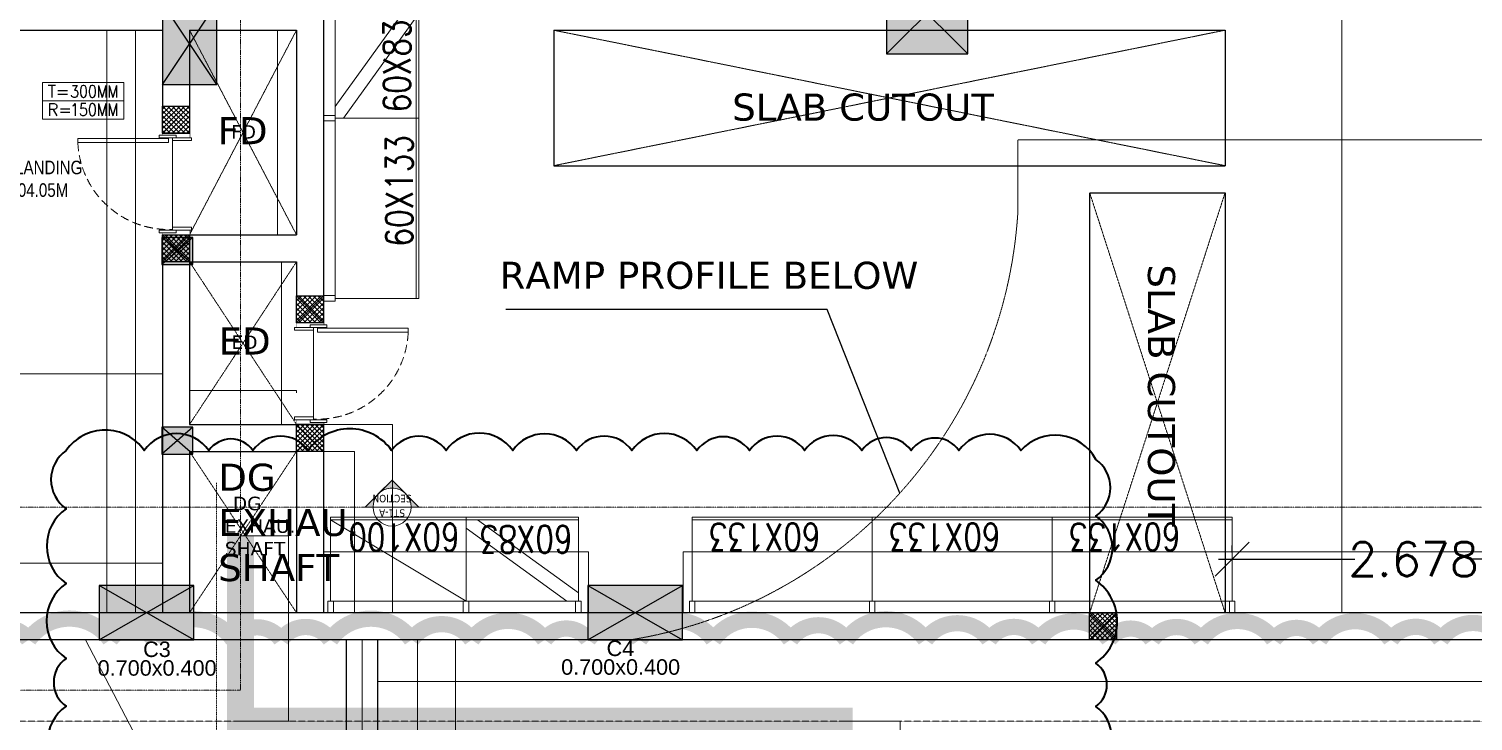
# Model space of a CAD drawing. Header units: inches. Extents: x 6 to 183294, y -48183 to 78918.
# Drawn here: x 141178 to 151847, y 35990 to 41100 of the extents above; entities that cross this region are included whole.
import ezdxf
from ezdxf.enums import TextEntityAlignment as Align

# ---------------------------------------------------------------- set-up
doc = ezdxf.new("R2010")
doc.units = ezdxf.units.IN
doc.header["$MEASUREMENT"] = 0
doc.set_wipeout_variables(frame=1)
doc.header["$PDMODE"] = 35
for name, pattern in [('( Hidden )', [0.375, 0.25, -0.125]), ('DASH', [0.35, 0.25, -0.1]), ('DIVIDE2', [0.625, 0.25, -0.125, 0, -0.125, 0, -0.125]), ('HIDDEN', [0.375, 0.25, -0.125]), ('PHANTOM2', [1.25, 0.625, -0.125, 0.125, -0.125, 0.125, -0.125])]:
    doc.linetypes.add(name, pattern=pattern)
for name, color, linetype, lineweight in [('0 @ 1 (2)', 8, 'Continuous', 0), ('asl comments 12-01-2023', 8, 'Continuous', 0), ('DIM', 8, 'Continuous', 0), ('RACKS CORE & NON-CORE', 8, 'Continuous', 0), ('SDA_COL NO. DETAILS', 8, 'Continuous', 0), ('SDA_DETAIL MARKER', 8, 'PHANTOM2', 0), ('SDA_DIM', 8, 'Continuous', 5), ('SDA_DIM DETAILS', 8, 'Continuous', 0), ('SDA_DOOR', 2, 'Continuous', 5), ('SDA_PLAN', 8, 'Continuous', 0), ('SDA_PROJECTIONS', 8, 'HIDDEN', 0), ('SDA_RAILING', 8, 'FENCELINE1', 0), ('SDA_RCC', 1, 'Continuous', 30), ('SDA_SCHEDULES DETAIL', 8, 'Continuous', 0), ('SDA_SECTION LINE', 8, 'Continuous', 0), ('SDA_TEXT_DETAILS', 8, 'Continuous', 0), ('SDA_TEXT_RAMP DETAILS', 8, 'Continuous', 0), ('SDA_VOID', 8, 'HIDDEN', 0), ('SDA_WALL', 7, 'Continuous', 30), ('Substation', 7, 'Continuous', 0)]:
    doc.layers.add(name, color=color, linetype=linetype, lineweight=lineweight)
doc.layers.add('S-COLUMN', color=1, linetype='Continuous')
doc.layers.add('SDA_TEXT', color=21, linetype='Continuous')
doc.styles.add('AR', font='arial.ttf')
doc.styles.add('arial', font='verdana.ttf')
doc.styles.add('ROMANS', font='simplex.shx', dxfattribs={"width": 0.7})
doc.styles.get("Standard").update_dxf_attribs({"font": 'txt.shx'})
doc.styles.add('Tahoma', font='tahoma.ttf')
doc.linetypes.add('FENCELINE1', pattern='A,0.25,-0.1,[133,ltypeshp.shx,S=0.1,R=0,X=-0.1,Y=0],-0.1,1', length=1.45)
doc.dimstyles.new('1-10', dxfattribs={"dimscale": 0.15, "dimtxt": 2.5, "dimasz": 2.5, "dimexe": 1, "dimexo": 0.5, "dimgap": 0.09, "dimtad": 0, "dimdec": 3, "dimzin": 0, "dimdsep": 46, "dimtxsty": 'Standard', "dimblk": 'OBLIQUE', "dimcen": 2.5, "dimdle": 1, "dimadec": 0, "dimazin": 0, "dimtfac": 1, "dimtdec": 3, "dimtofl": 0, "dimtmove": 0, "dimatfit": 3, "dimfxl": 0, "dimtolj": 1, "dimtzin": 0, "dimarcsym": 0})
doc.dimstyles.new('SDA-100', dxfattribs={"dimtxt": 0.2, "dimasz": 0.18, "dimexe": 0.18, "dimexo": 0.0625, "dimgap": 0.015, "dimtad": 0, "dimzin": 0, "dimdsep": 46, "dimtxsty": 'Standard', "dimblk": 'ARCHTICK', "dimcen": 0.09, "dimclrd": 27, "dimclre": 27, "dimclrt": 21, "dimadec": 0, "dimazin": 0, "dimtfac": 1, "dimtofl": 0, "dimtmove": 1, "dimatfit": 3, "dimfxl": 0, "dimtolj": 1, "dimtzin": 0, "dimlwd": -1, "dimlwe": -1, "dimarcsym": 0})
doc.dimstyles.new('SDA-50', dxfattribs={"dimtxt": 0.1, "dimasz": 0.05, "dimexe": 0.09, "dimexo": 0.009, "dimgap": 0, "dimtad": 0, "dimzin": 0, "dimdsep": 46, "dimtxsty": 'Standard', "dimblk": 'ARCHTICK', "dimcen": 0.1, "dimclrd": 27, "dimclre": 27, "dimclrt": 21, "dimadec": 0, "dimazin": 0, "dimtfac": 1, "dimtofl": 0, "dimtmove": 1, "dimatfit": 3, "dimfxl": 0, "dimtolj": 1, "dimtzin": 0, "dimlwd": -1, "dimlwe": -1, "dimarcsym": 0})

# ---------------------------------------------------------------- blocks, each defined once
blk = doc.blocks.new('_ArchTick')
at = {"color": 0, "const_width": 0.15}
blk.add_lwpolyline([(-0.5, -0.5), (0.5, 0.5)], dxfattribs=at)
blk = doc.blocks.new('*D614')
at = {"layer": 'Defpoints', "color": 0}
for p in [(142742, 37358), (142742, 35990), (143097, 35990)]:
    blk.add_point(p, dxfattribs=at)
at = {"layer": 'Substation', "color": 27}
for p, q in [((142742, 37358), (143098, 37358)), ((143097, 37358), (143097, 36674)), ((143097, 35990), (143097, 36673)), ((142742, 35990), (143098, 35990))]:
    blk.add_line(p, q, dxfattribs=at)
at = {"layer": 'Substation', "color": 27, "xscale": 0.07500000000000001, "yscale": 0.07500000000000001, "zscale": 0.07500000000000001}
for p, rotation in [((143097, 37358), 90), ((143097, 35990), 270)]:
    blk.add_blockref('_ArchTick', p, dxfattribs=dict(at, rotation=rotation))
at = {"layer": 'Substation', "color": 21, "insert": (143097, 36674), "char_height": 0.15, "attachment_point": 5, "rotation": 90}
blk.add_mtext('\\A1;1367.64', dxfattribs=at)
blk = doc.blocks.new('*D616')
at = {"layer": 'Defpoints', "color": 0}
for p in [(147165, 35990), (147165, 33800), (147615, 33800)]:
    blk.add_point(p, dxfattribs=at)
at = {"layer": 'Substation', "color": 27}
for p, q in [((147165, 35990), (147615, 35990)), ((147615, 35990), (147615, 34895)), ((147615, 33800), (147615, 34894)), ((147165, 33800), (147615, 33800))]:
    blk.add_line(p, q, dxfattribs=at)
at = {"layer": 'Substation', "color": 27, "xscale": 0.07500000000000001, "yscale": 0.07500000000000001, "zscale": 0.07500000000000001}
for p, rotation in [((147615, 35990), 90), ((147615, 33800), 270)]:
    blk.add_blockref('_ArchTick', p, dxfattribs=dict(at, rotation=rotation))
at = {"layer": 'Substation', "color": 21, "insert": (147615, 34895), "char_height": 0.15, "attachment_point": 5, "rotation": 90}
blk.add_mtext('\\A1;2190.39', dxfattribs=at)
blk = doc.blocks.new('*D617')
at = {"layer": 'Defpoints', "color": 0}
for p in [(144329, 36590), (144329, 36590), (144329, 35311)]:
    blk.add_point(p, dxfattribs=at)
at = {"layer": 'Substation', "color": 27}
for p, q in [((144329, 36590), (144329, 36590)), ((144329, 36590), (144329, 35951)), ((144329, 35311), (144329, 35950)), ((144329, 35311), (144329, 35311))]:
    blk.add_line(p, q, dxfattribs=at)
at = {"layer": 'Substation', "color": 27, "xscale": 0.07500000000000001, "yscale": 0.07500000000000001, "zscale": 0.07500000000000001}
for p, rotation in [((144329, 36590), 90), ((144329, 35311), 270)]:
    blk.add_blockref('_ArchTick', p, dxfattribs=dict(at, rotation=rotation))
at = {"layer": 'Substation', "color": 21, "insert": (144329, 35950), "char_height": 0.15, "attachment_point": 5, "rotation": 90}
blk.add_mtext('\\A1;1279.23', dxfattribs=at)
blk = doc.blocks.new('*U236')
at = {"linetype": 'Continuous'}
blk.add_wipeout([(0.75, 0.175), (0.735, 0.175), (0.735, 0.2), (0.015, 0.2), (0.015, 0.175), (0, 0.175), (0, -0.025), (0.035, -0.025), (0.035, -0.04), (0.715, -0.04), (0.715, -0.025), (0.75, -0.025)], dxfattribs=at).dxf.layer = 'SDA_DOOR'
at = {"layer": 'SDA_DOOR', "color": 7, "linetype": 'Continuous', "lineweight": 30}
for p, q in [((0, 0.175), (0, -0.025)), ((0.75, 0.175), (0.75, -0.025))]:
    blk.add_line(p, q, dxfattribs=at)
at = {"layer": 'SDA_DOOR', "linetype": 'Continuous'}
blk.add_line((0.715, 0.1), (0.035, 0.1), dxfattribs=at)
for points in [[(0.68, 0.8), (0.71, 0.8), (0.71, 0.13), (0.68, 0.13)], [(0.015, 0.075), (0.015, 0.2), (0.035, 0.2), (0.035, 0.075)], [(0.735, 0.075), (0.735, 0.2), (0.715, 0.2), (0.715, 0.075)], [(0.035, -0.04), (0.035, 0.1), (0.055, 0.1), (0.055, -0.04)], [(0.715, -0.04), (0.715, 0.1), (0.695, 0.1), (0.695, -0.04)]]:
    blk.add_lwpolyline(points, close=True, dxfattribs=at)
at = {"layer": 'SDA_DOOR', "linetype": '( Hidden )', "ltscale": 0.25}
blk.add_arc((0.71, 0.13), 0.671, 92.5638, 182.5638, dxfattribs=at)
blk = doc.blocks.new('A$C7A0A1DC5')
blk.add_wipeout([(0, 1), (1, 1), (1, 0), (0, 0)]).dxf.layer = 'SDA_RCC'
at = {"layer": 'SDA_RCC', "lineweight": 5}
h = blk.add_hatch(dxfattribs=at)
h.set_pattern_fill('ANSI37', color=252, scale=0.04, style=0)
h.set_pattern_definition([(45, (0, 0), (-0.089803, 0.089803), []), (135, (0, 0), (-0.089803, -0.089803), [])])
h.paths.add_polyline_path([(0, 1), (1, 1), (1, 0), (0, 0)])
at = {"layer": 'SDA_RCC'}
for p, q in [((0, 1), (1, 0)), ((1, 1), (0, 0))]:
    blk.add_line(p, q, dxfattribs=at)
blk.add_lwpolyline([(0, 1), (1, 1), (1, 0), (0, 0)], close=True, dxfattribs=at)
blk = doc.blocks.new('*D833')
at = {"layer": 'Defpoints', "color": 0}
for p in [(141965, 41090), (142016, 41090), (142016, 36790)]:
    blk.add_point(p, dxfattribs=at)
at = {"layer": 'SDA_DIM DETAILS'}
for p, q in [((142016, 41090), (141965, 41090)), ((141965, 41090), (141965, 38940)), ((141965, 36790), (141965, 38940)), ((142016, 36790), (141965, 36790))]:
    blk.add_line(p, q, dxfattribs=at)
at = {"layer": 'SDA_DIM DETAILS', "xscale": 0.05, "yscale": 0.05, "zscale": 0.05}
for p, rotation in [((141965, 41090), 90), ((141965, 36790), 270)]:
    blk.add_blockref('_ArchTick', p, dxfattribs=dict(at, rotation=rotation))
at = {"layer": 'SDA_DIM DETAILS', "insert": (141965, 38940), "char_height": 0.1, "attachment_point": 5, "rotation": 90}
blk.add_mtext('\\A1;4300.00', dxfattribs=at)
blk = doc.blocks.new('*D838')
at = {"layer": 'Defpoints', "color": 0}
for p in [(140165, 37167), (142165, 37180), (142165, 37155)]:
    blk.add_point(p, dxfattribs=at)
at = {"layer": 'SDA_DIM DETAILS'}
for p, q in [((140165, 37167), (140165, 37155)), ((140165, 37155), (141164, 37155)), ((142165, 37155), (141166, 37155)), ((142165, 37180), (142165, 37155))]:
    blk.add_line(p, q, dxfattribs=at)
at = {"layer": 'SDA_DIM DETAILS', "xscale": 0.05, "yscale": 0.05, "zscale": 0.05, "rotation": 180}
blk.add_blockref('_ArchTick', (140165, 37155), dxfattribs=at)
at = {"layer": 'SDA_DIM DETAILS', "xscale": 0.05, "yscale": 0.05, "zscale": 0.05}
blk.add_blockref('_ArchTick', (142165, 37155), dxfattribs=at)
at = {"layer": 'SDA_DIM DETAILS', "insert": (141165, 37155), "char_height": 0.1, "attachment_point": 5}
blk.add_mtext('\\A1;\\A1;2.00M CLEAR WIDE ', dxfattribs=at)
blk = doc.blocks.new('*D840')
at = {"layer": 'Defpoints', "color": 0}
for p in [(140165, 38685), (142165, 38672), (142165, 38553)]:
    blk.add_point(p, dxfattribs=at)
at = {"layer": 'SDA_DIM', "color": 27}
for p, q in [((140165, 38685), (140165, 38553)), ((142165, 38672), (142165, 38553)), ((140165, 38553), (141164, 38553)), ((142165, 38553), (141166, 38553))]:
    blk.add_line(p, q, dxfattribs=at)
at = {"layer": 'SDA_DIM', "color": 27, "xscale": 0.18, "yscale": 0.18, "zscale": 0.18, "rotation": 180}
blk.add_blockref('_ArchTick', (140165, 38553), dxfattribs=at)
at = {"layer": 'SDA_DIM', "color": 27, "xscale": 0.18, "yscale": 0.18, "zscale": 0.18}
blk.add_blockref('_ArchTick', (142165, 38553), dxfattribs=at)
at = {"layer": 'SDA_DIM', "color": 21, "insert": (141165, 38553), "char_height": 0.2, "attachment_point": 5}
blk.add_mtext('\\A1;2000.00', dxfattribs=at)
blk = doc.blocks.new('*D867')
at = {"layer": 'Defpoints', "color": 0}
for p in [(141755, 41090), (141755, 41090), (141755, 36790)]:
    blk.add_point(p, dxfattribs=at)
at = {"layer": 'SDA_DIM', "color": 27}
for p, q in [((141755, 41090), (141755, 41090)), ((141755, 41090), (141755, 38941)), ((141755, 36790), (141755, 38939)), ((141755, 36790), (141755, 36790))]:
    blk.add_line(p, q, dxfattribs=at)
at = {"layer": 'SDA_DIM', "color": 27, "xscale": 0.18, "yscale": 0.18, "zscale": 0.18}
for p, rotation in [((141755, 41090), 90), ((141755, 36790), 270)]:
    blk.add_blockref('_ArchTick', p, dxfattribs=dict(at, rotation=rotation))
at = {"layer": 'SDA_DIM', "color": 21, "insert": (141755, 38940), "char_height": 0.2, "attachment_point": 5, "rotation": 90}
blk.add_mtext('\\A1;4300.00', dxfattribs=at)
blk = doc.blocks.new('COL NOS DETAIL 9 JUNE')
at = {"layer": 'SDA_COL NO. DETAILS', "ltscale": 0.8, "style": 'AR'}
for s, p in [('C3', (67.905, -124.498)), ('C4', (71.329, -124.491)), ('0.700x0.400', (67.569, -124.636)), ('0.700x0.400', (70.993, -124.629))]:
    blk.add_text(s, height=0.1143, dxfattribs=at).set_placement(p, align=Align.TOP_LEFT)
blk = doc.blocks.new('*D696')
at = {"layer": 'Defpoints', "color": 0}
for p in [(143355, 38180), (143355, 36790), (143864, 36790)]:
    blk.add_point(p, dxfattribs=at)
at = {"layer": 'SDA_DIM', "color": 27}
for p, q in [((143355, 38180), (143864, 38180)), ((143864, 38180), (143864, 37486)), ((143864, 36790), (143864, 37484)), ((143355, 36790), (143864, 36790))]:
    blk.add_line(p, q, dxfattribs=at)
at = {"layer": 'SDA_DIM', "color": 27, "xscale": 0.18, "yscale": 0.18, "zscale": 0.18}
for p, rotation in [((143864, 38180), 90), ((143864, 36790), 270)]:
    blk.add_blockref('_ArchTick', p, dxfattribs=dict(at, rotation=rotation))
at = {"layer": 'SDA_DIM', "color": 21, "insert": (143864, 37485), "char_height": 0.2, "attachment_point": 5, "rotation": 90}
blk.add_mtext('\\A1;1390.00', dxfattribs=at)
blk = doc.blocks.new('*D697')
at = {"layer": 'Defpoints', "color": 0}
for p in [(142365, 38411), (143155, 38431), (143155, 38411)]:
    blk.add_point(p, dxfattribs=at)
at = {"layer": 'SDA_DIM', "color": 27}
for p, q in [((142365, 38412), (142365, 38431)), ((142365, 38431), (142760, 38431)), ((143155, 38431), (142761, 38431)), ((143155, 38412), (143155, 38431))]:
    blk.add_line(p, q, dxfattribs=at)
at = {"layer": 'SDA_DIM', "color": 27, "xscale": 0.18, "yscale": 0.18, "zscale": 0.18, "rotation": 180}
blk.add_blockref('_ArchTick', (142365, 38431), dxfattribs=at)
at = {"layer": 'SDA_DIM', "color": 27, "xscale": 0.18, "yscale": 0.18, "zscale": 0.18}
blk.add_blockref('_ArchTick', (143155, 38431), dxfattribs=at)
at = {"layer": 'SDA_DIM', "color": 21, "insert": (142760, 38431), "char_height": 0.2, "attachment_point": 5}
blk.add_mtext('\\A1;790.09', dxfattribs=at)
blk = doc.blocks.new('*D698')
at = {"layer": 'Defpoints', "color": 0}
for p in [(143009, 39380), (143009, 38180), (143045, 38180)]:
    blk.add_point(p, dxfattribs=at)
at = {"layer": 'SDA_DIM', "color": 27}
for p, q in [((143009, 39380), (143046, 39380)), ((143045, 39380), (143045, 38781)), ((143045, 38180), (143045, 38779)), ((143009, 38180), (143046, 38180))]:
    blk.add_line(p, q, dxfattribs=at)
at = {"layer": 'SDA_DIM', "color": 27, "xscale": 0.18, "yscale": 0.18, "zscale": 0.18}
for p, rotation in [((143045, 39380), 90), ((143045, 38180), 270)]:
    blk.add_blockref('_ArchTick', p, dxfattribs=dict(at, rotation=rotation))
at = {"layer": 'SDA_DIM', "color": 21, "insert": (143045, 38780), "char_height": 0.2, "attachment_point": 5, "rotation": 90}
blk.add_mtext('\\A1;1199.91', dxfattribs=at)
blk = doc.blocks.new('*D699')
at = {"layer": 'Defpoints', "color": 0}
for p in [(143014, 41090), (143014, 41090), (143014, 39580)]:
    blk.add_point(p, dxfattribs=at)
at = {"layer": 'SDA_DIM', "color": 27}
for p, q in [((143014, 41090), (143014, 41090)), ((143014, 41090), (143014, 40335)), ((143014, 39580), (143014, 40334)), ((143014, 39580), (143014, 39580))]:
    blk.add_line(p, q, dxfattribs=at)
at = {"layer": 'SDA_DIM', "color": 27, "xscale": 0.18, "yscale": 0.18, "zscale": 0.18}
for p, rotation in [((143014, 41090), 90), ((143014, 39580), 270)]:
    blk.add_blockref('_ArchTick', p, dxfattribs=dict(at, rotation=rotation))
at = {"layer": 'SDA_DIM', "color": 21, "insert": (143014, 40335), "char_height": 0.2, "attachment_point": 5, "rotation": 90}
blk.add_mtext('\\A1;1510.00', dxfattribs=at)
blk = doc.blocks.new('*D700')
at = {"layer": 'Defpoints', "color": 0}
for p in [(143084, 37980), (143084, 36790), (143583, 36790)]:
    blk.add_point(p, dxfattribs=at)
at = {"layer": 'SDA_DIM', "color": 27}
for p, q in [((143084, 37980), (143583, 37980)), ((143583, 37980), (143583, 37385)), ((143583, 36790), (143583, 37384)), ((143084, 36790), (143583, 36790))]:
    blk.add_line(p, q, dxfattribs=at)
at = {"layer": 'SDA_DIM', "color": 27, "xscale": 0.18, "yscale": 0.18, "zscale": 0.18}
for p, rotation in [((143583, 37980), 90), ((143583, 36790), 270)]:
    blk.add_blockref('_ArchTick', p, dxfattribs=dict(at, rotation=rotation))
at = {"layer": 'SDA_DIM', "color": 21, "insert": (143583, 37385), "char_height": 0.2, "attachment_point": 5, "rotation": 90}
blk.add_mtext('\\A1;1190.00', dxfattribs=at)
blk = doc.blocks.new('*D706')
at = {"layer": 'Defpoints', "color": 0}
for p in [(145312, 37240), (143355, 36790), (145312, 36790)]:
    blk.add_point(p, dxfattribs=at)
at = {"layer": 'SDA_DIM', "color": 27}
for p, q in [((143355, 36790), (143355, 37240)), ((143355, 37240), (144333, 37240)), ((145312, 37240), (144334, 37240)), ((145312, 36790), (145312, 37240))]:
    blk.add_line(p, q, dxfattribs=at)
at = {"layer": 'SDA_DIM', "color": 27, "xscale": 0.18, "yscale": 0.18, "zscale": 0.18, "rotation": 180}
blk.add_blockref('_ArchTick', (143355, 37240), dxfattribs=at)
at = {"layer": 'SDA_DIM', "color": 27, "xscale": 0.18, "yscale": 0.18, "zscale": 0.18}
blk.add_blockref('_ArchTick', (145312, 37240), dxfattribs=at)
at = {"layer": 'SDA_DIM', "color": 21, "insert": (144334, 37240), "char_height": 0.2, "attachment_point": 5}
blk.add_mtext('\\A1;1957.06', dxfattribs=at)
blk = doc.blocks.new('*D707')
at = {"layer": 'Defpoints', "color": 0}
for p in [(152745, 37240), (146012, 36790), (152745, 36790)]:
    blk.add_point(p, dxfattribs=at)
at = {"layer": 'SDA_DIM', "color": 27}
for p, q in [((146012, 36790), (146012, 37240)), ((146012, 37240), (149378, 37240)), ((152745, 37240), (149379, 37240)), ((152745, 36790), (152745, 37240))]:
    blk.add_line(p, q, dxfattribs=at)
at = {"layer": 'SDA_DIM', "color": 27, "xscale": 0.18, "yscale": 0.18, "zscale": 0.18, "rotation": 180}
blk.add_blockref('_ArchTick', (146012, 37240), dxfattribs=at)
at = {"layer": 'SDA_DIM', "color": 27, "xscale": 0.18, "yscale": 0.18, "zscale": 0.18}
blk.add_blockref('_ArchTick', (152745, 37240), dxfattribs=at)
at = {"layer": 'SDA_DIM', "color": 21, "insert": (149379, 37240), "char_height": 0.2, "attachment_point": 5}
blk.add_mtext('\\A1;6732.94', dxfattribs=at)
blk = doc.blocks.new('*D721')
at = {"layer": 'Defpoints', "color": 0}
for p in [(143923, 36590), (144050, 36590), (143923, 30540)]:
    blk.add_point(p, dxfattribs=at)
at = {"layer": 'SDA_DIM', "color": 27}
for p, q in [((143923, 36590), (144050, 36590)), ((144050, 36590), (144050, 33565)), ((144050, 30540), (144050, 33564)), ((143923, 30540), (144050, 30540))]:
    blk.add_line(p, q, dxfattribs=at)
at = {"layer": 'SDA_DIM', "color": 27, "xscale": 0.18, "yscale": 0.18, "zscale": 0.18}
for p, rotation in [((144050, 36590), 90), ((144050, 30540), 270)]:
    blk.add_blockref('_ArchTick', p, dxfattribs=dict(at, rotation=rotation))
at = {"layer": 'SDA_DIM', "color": 21, "insert": (144050, 33565), "char_height": 0.2, "attachment_point": 5, "rotation": 90}
blk.add_mtext('\\A1;6050.14', dxfattribs=at)
blk = doc.blocks.new('*D722')
at = {"layer": 'Defpoints', "color": 0}
for p in [(143755, 36590), (153487, 36590), (153487, 36282)]:
    blk.add_point(p, dxfattribs=at)
at = {"layer": 'SDA_DIM', "color": 27}
for p, q in [((143755, 36590), (143755, 36282)), ((153487, 36590), (153487, 36282)), ((143755, 36282), (148621, 36282)), ((153487, 36282), (148622, 36282))]:
    blk.add_line(p, q, dxfattribs=at)
at = {"layer": 'SDA_DIM', "color": 27, "xscale": 0.18, "yscale": 0.18, "zscale": 0.18, "rotation": 180}
blk.add_blockref('_ArchTick', (143755, 36282), dxfattribs=at)
at = {"layer": 'SDA_DIM', "color": 27, "xscale": 0.18, "yscale": 0.18, "zscale": 0.18}
blk.add_blockref('_ArchTick', (153487, 36282), dxfattribs=at)
at = {"layer": 'SDA_DIM', "color": 21, "insert": (148621, 36282), "char_height": 0.2, "attachment_point": 5}
blk.add_mtext('\\A1;9732.07', dxfattribs=at)
blk = doc.blocks.new('*D732')
at = {"layer": 'Defpoints', "color": 0}
for p in [(150834, 62308), (150878, 62308), (150894, 36790)]:
    blk.add_point(p, dxfattribs=at)
at = {"layer": 'SDA_DIM', "color": 27}
for p, q in [((150834, 62308), (150878, 62308)), ((150878, 62308), (150878, 49550)), ((150878, 36790), (150878, 49548)), ((150894, 36790), (150878, 36790))]:
    blk.add_line(p, q, dxfattribs=at)
at = {"layer": 'SDA_DIM', "color": 27, "xscale": 0.18, "yscale": 0.18, "zscale": 0.18}
for p, rotation in [((150878, 62308), 90), ((150878, 36790), 270)]:
    blk.add_blockref('_ArchTick', p, dxfattribs=dict(at, rotation=rotation))
at = {"layer": 'SDA_DIM', "color": 21, "insert": (150878, 49549), "char_height": 0.2, "attachment_point": 5, "rotation": 90}
blk.add_mtext('\\A1;25518.29', dxfattribs=at)
blk = doc.blocks.new('column')
at = {"layer": 'SDA_RCC'}
h = blk.add_hatch(color=252, dxfattribs=at)
h.dxf.hatch_style = 1
h.paths.add_polyline_path([(-0.5, 0.5), (-0.5, -0.5), (0.5, -0.5), (0.5, 0.5)])
for p, q in [((-0.5, 0.5), (-0.5, -0.5)), ((0.5, 0.5), (-0.5, 0.5)), ((-0.5, -0.5), (0.5, 0.5)), ((0.5, -0.5), (-0.5, 0.5)), ((0.5, -0.5), (0.5, 0.5)), ((-0.5, -0.5), (0.5, -0.5))]:
    blk.add_line(p, q, dxfattribs=at)
blk = doc.blocks.new('FC SC')
at = {"layer": 'SDA_RCC'}
h = blk.add_hatch(color=252, dxfattribs=at)
h.dxf.hatch_style = 1
h.paths.add_polyline_path([(68.048, -121.495), (68.048, -121.695), (68.276, -121.695), (68.276, -121.495)])
h = blk.add_hatch(color=252, dxfattribs=at)
h.dxf.hatch_style = 1
h.paths.add_polyline_path([(68.048, -122.895), (68.048, -123.095), (68.276, -123.095), (68.276, -122.895)])
at = {"layer": 'SDA_RCC', "elevation": -98.799}
for points in [[(68.276, -121.495), (68.048, -121.495), (68.048, -121.695), (68.276, -121.695)], [(68.276, -122.895), (68.048, -122.895), (68.048, -123.095), (68.276, -123.095)]]:
    blk.add_lwpolyline(points, close=True, dxfattribs=at)
for points in [[(68.276, -121.495), (68.048, -121.695)], [(68.276, -121.695), (68.048, -121.495)], [(68.276, -122.895), (68.048, -123.095)], [(68.276, -123.095), (68.048, -122.895)]]:
    blk.add_lwpolyline(points, dxfattribs=at)
blk = doc.blocks.new('NEW COLS 9 JUNE')
at = {"layer": 'S-COLUMN'}
blk.add_blockref('FC SC', (0.001, -0.02), dxfattribs=at)
for p, xscale, yscale in [((73.702, -119.86, -197.598), 0.6000000000000227, 0.600419773639743), ((68.253, -120.085, -197.598), 0.3999999999999773, 0.5999999999999943), ((67.934, -124.285, -197.598), 0.7000000000007276, 0.3999999999919055)]:
    blk.add_blockref('column', p, dxfattribs=dict(at, xscale=xscale, yscale=yscale))
at = {"layer": 'S-COLUMN', "xscale": 0.4000000000000909, "yscale": 0.7000000000007276, "rotation": 270}
blk.add_blockref('column', (71.545, -124.285, -197.598), dxfattribs=at)
blk = doc.blocks.new('*U486')
blk.add_hatch(color=256).paths.add_polyline_path([(-8.98, 0), (-4.49, -4.49), (0, -8.98), (4.49, -4.49), (8.98, 0), (6.35, 0, -0.198912), (4.49, -4.49, -0.414214), (-4.49, -4.49, -0.198912), (-6.35, 0)])
blk.add_line((-6.35, 0), (6.35, 0))
for points in [[(-6.35, 0), (-8.98, 0), (0, -8.98), (8.98, 0), (6.35, 0, -1)], [(4.49, -4.49, -0.414214), (-4.49, -4.49), (0, -8.98), (4.49, -4.49)]]:
    blk.add_lwpolyline(points, format="xyb", close=True)
blk.add_circle((0, 0), 6.35)
at = {"style": 'Tahoma', "flags": 8}
blk.add_attdef('VIEWNUMBER', text='', height=2.5, dxfattribs=at).set_placement((0, 0), align=Align.BOTTOM_CENTER)
blk.add_attdef('SHEETNUMBER', text='', height=2.5, dxfattribs=at).set_placement((0, -1.59), align=Align.TOP_CENTER)
blk = doc.blocks.new('A$C06CD1293')
for p, q in [((0, 0.55), (1.2, 0.55)), ((0, 0.01), (0, 0.55)), ((1.2, 0.01), (1.2, 0.55)), ((0, 0.28), (1.2, 0.28)), ((0, 0.01), (1.2, 0.01))]:
    blk.add_line(p, q)
for s, p in [('T=', (0.072, 0.33)), ('R=', (0.072, 0.06))]:
    blk.add_text(s, height=0.18).set_placement(p)
at = {"width": 0.85}
for tag, p in [('TREAD', (0.407, 0.329)), ('RISER', (0.407, 0.059))]:
    blk.add_attdef(tag, p, '', height=0.18, dxfattribs=at)
blk = doc.blocks.new('*U501')
at = {"color": 150, "true_color": 0x007af5}
for p, q in [((20, 0), (1350, 0)), ((20, -85), (1350, -85)), ((20, -85), (20, -705)), ((1350, -705), (1350, -85)), ((20, -685), (1350, -685)), ((20, -705), (1350, -705))]:
    blk.add_line(p, q, dxfattribs=at)
for points in [[(40, 0), (40, -85), (0, -85), (0, 0)], [(1370, 0), (1370, -85), (1330, -85), (1330, 0)]]:
    blk.add_lwpolyline(points, close=True, dxfattribs=at)
at = {"style": 'ROMANS', "width": 0.8}
blk.add_text('60X133', height=200, dxfattribs=at).set_placement((402, -659))
blk = doc.blocks.new('*U502')
at = {"color": 150}
for p, q in [((20, 0), (850, 0)), ((20, -85), (850, -85)), ((20, -85), (20, -705)), ((850, -705), (850, -85)), ((20, -685), (850, -685)), ((20, -705), (850, -705))]:
    blk.add_line(p, q, dxfattribs=at)
for p, q in [((105, -85), (850, -623)), ((20, -147), (765, -685))]:
    blk.add_line(p, q)
for points in [[(40, 0), (40, -85), (0, -85), (0, 0)], [(870, 0), (870, -85), (830, -85), (830, 0)]]:
    blk.add_lwpolyline(points, close=True, dxfattribs=at)
at = {"style": 'ROMANS', "width": 0.8}
blk.add_text('60X83', height=200, dxfattribs=at).set_placement((63, -642))
blk = doc.blocks.new('*U506')
at = {"color": 150}
for p, q in [((20, 0), (1020, 0)), ((20, -85), (1020, -85)), ((20, -85), (20, -705)), ((1020, -705), (1020, -85)), ((20, -685), (1020, -685)), ((20, -705), (1020, -705))]:
    blk.add_line(p, q, dxfattribs=at)
blk.add_line((20, -85), (1020, -685))
for points in [[(40, 0), (40, -85), (0, -85), (0, 0)], [(1040, 0), (1040, -85), (1000, -85), (1000, 0)]]:
    blk.add_lwpolyline(points, close=True, dxfattribs=at)
at = {"style": 'ROMANS', "width": 0.8}
blk.add_text('60X100', height=200, dxfattribs=at).set_placement((67, -657))
blk = doc.blocks.new('_Oblique')
at = {"color": 0, "linetype": 'ByBlock', "lineweight": -2}
blk.add_line((-0.5, -0.5), (0.5, 0.5), dxfattribs=at)
blk = doc.blocks.new('*D548')
at = {"layer": 'Defpoints', "color": 0, "transparency": 16777216}
for p in [(1.878, -19.614), (4.555, -19.614, -98.799), (4.555, -19.614)]:
    blk.add_point(p, dxfattribs=at)
at = {"layer": 'DIM', "color": 0, "lineweight": -2, "transparency": 16777216}
for p, q in [((1.878, -19.564), (1.878, -19.514)), ((4.555, -19.564), (4.555, -19.514)), ((1.778, -19.614), (2.783, -19.614)), ((4.655, -19.614), (3.65, -19.614))]:
    blk.add_line(p, q, dxfattribs=at)
at = {"layer": 'DIM', "color": 0, "lineweight": -2, "transparency": 16777216, "xscale": 0.25, "yscale": 0.25, "zscale": 0.25, "rotation": 180}
blk.add_blockref('_Oblique', (1.878, -19.614), dxfattribs=at)
at = {"layer": 'DIM', "color": 0, "lineweight": -2, "transparency": 16777216, "xscale": 0.25, "yscale": 0.25, "zscale": 0.25}
blk.add_blockref('_Oblique', (4.555, -19.614), dxfattribs=at)
at = {"layer": 'DIM', "color": 0, "lineweight": -3, "transparency": 16777216, "insert": (3.217, -19.614), "char_height": 0.25, "attachment_point": 5}
blk.add_mtext('\\A1;2.678', dxfattribs=at)
blk = doc.blocks.new('gr cat')
at = {"layer": 'RACKS CORE & NON-CORE'}
for name, p, xscale, yscale, zscale, rotation in [('*U502', (-4.8347, -16.3788, 296.397), 0.001000000000000001, 0.001000000000000001, 0.001000000000000001, 90), ('*U501', (-4.8347, -17.7088, 296.397), 0.001000000000000001, 0.001000000000000001, 0.001000000000000001, 90), ('*U506', (-3.7622, -20.0088, 197.598), 0.001, 0.001, 0.001, 180), ('*U502', (-2.9322, -20.0088, 197.598), 0.001, 0.001, 0.001, 180), ('*U501', (-0.7622, -20.0088, 197.598), 0.001, 0.001, 0.001, 180), ('*U501', (0.5678, -20.0088, 197.598), 0.001, 0.001, 0.001, 180), ('*U501', (1.8978, -20.0088, 197.598), 0.001, 0.001, 0.001, 180)]:
    blk.add_blockref(name, p, dxfattribs=dict(at, xscale=xscale, yscale=yscale, zscale=zscale, rotation=rotation))
at = {"layer": 'DIM', "lineweight": -3}
dim = blk.add_linear_dim(base=(4.5554, -19.6138, 197.598), p1=(1.8778, -19.6138, 197.598), p2=(4.5554, -19.6138, 98.799), dimstyle='1-10', override={"dimscale": 0.1}, dxfattribs=at)
dim.commit()
dim.dimension.update_dxf_attribs({"geometry": '*D548', "text_midpoint": (3.2166, -19.6138, 197.598)})

msp = doc.modelspace()

# ---------------------------------------------------------------- linework, layer by layer
at = {"layer": 'asl comments 12-01-2023', "elevation": -197133.873}
msp.add_lwpolyline([(119377.67, 63247.632), (132232.862, 63247.636), (132232.862, 64807.636), (139711.2, 64807.636), (139711.2, 66208.336), (142228.703, 66208.324), (142228.712, 68307.636), (149143.243, 68307.636), (149143.243, 66887.636), (155075.207, 66887.635), (159065.823, 36589.341), (122898.097, 36589.339), (119377.67, 63247.632)], dxfattribs=at)
at = {"layer": 'SDA_DETAIL MARKER', "elevation": -98334.873}
msp.add_lwpolyline([(134240.85, 41900.679), (142741.818, 41900.679), (142741.818, 36218.19), (134240.85, 36218.19)], close=True, dxfattribs=at)
at = {"layer": 'SDA_PLAN', "linetype": '( Hidden )', "elevation": -197133.873}
msp.add_lwpolyline([(145624.075, 36589.968, 0.351401918), (148484.979, 39759.014), (148484.979, 40279.968)], format="xyb", dxfattribs=at)
msp.add_lwpolyline([(148484.979, 40279.968), (154487.133, 40279.968)], dxfattribs=at)
at = {"layer": 'SDA_PLAN', "elevation": -197133.873}
msp.add_lwpolyline([(141622.517, 30589.833), (143163.579, 33589.968), (141596.834, 36589.968)], dxfattribs=at)
at = {"layer": 'SDA_RAILING', "elevation": -197133.873}
msp.add_lwpolyline([(143639.979, 36589.968), (143639.979, 30439.833)], dxfattribs=at)
at = {"layer": 'SDA_SECTION LINE', "linetype": 'PHANTOM2'}
msp.add_line((163065.331, 37569.863, -493530.873), (119443.039, 37569.863, -493530.873), dxfattribs=at)
at = {"layer": 'SDA_TEXT_RAMP DETAILS', "linetype": 'DIVIDE2', "ltscale": 0.5, "elevation": -295932.873}
msp.add_lwpolyline([(142564.979, 30080.85), (142564.979, 37753.951)], dxfattribs=at)
at = {"layer": 'SDA_VOID', "elevation": -197133.873}
for points in [[(143154.979, 41089.968), (142364.979, 39579.968)], [(143154.979, 39579.968), (143154.979, 39579.968), (142364.979, 41089.968)], [(145054.979, 41089.968), (150014.979, 40089.968)], [(150014.979, 41089.968), (145054.979, 40089.968)], [(150014.979, 39889.968), (149014.979, 36789.968)], [(149014.979, 39889.968), (150014.979, 36789.968)], [(143154.979, 39379.968), (142364.979, 38179.968)], [(143154.979, 38179.968), (143154.979, 38179.968), (142364.979, 39379.968)], [(143154.979, 37979.968), (142364.979, 36789.968)], [(143154.979, 36789.968), (143154.979, 36789.968), (142364.979, 37979.968)]]:
    msp.add_lwpolyline(points, dxfattribs=at)
at = {"layer": 'SDA_WALL', "elevation": -197133.873}
for points in [[(142364.979, 41289.968), (143354.979, 41289.968), (143354.979, 36789.968)], [(136964.979, 41089.968), (142164.979, 41089.968), (142164.979, 36789.968)], [(142364.979, 41089.968), (142364.979, 39579.968)], [(142364.979, 41089.968), (143154.979, 41089.968), (143154.979, 39579.968)], [(142364.979, 39579.968), (143154.979, 39579.968)], [(142364.979, 39379.968), (142364.979, 38179.968)], [(142364.979, 39379.968), (143154.979, 39379.968)], [(143154.979, 39379.968), (143154.979, 38179.968)], [(154687.133, 36589.968), (122914.979, 36589.968), (122559.316, 39283.216)], [(154687.133, 36789.968), (123090.304, 36789.968), (122757.594, 39309.4)], [(142364.979, 38179.968), (143154.979, 38179.968)], [(142364.979, 37979.968), (142364.979, 36789.968)], [(142364.979, 37979.968), (143154.979, 37979.968)], [(143154.979, 37979.968), (143154.979, 36789.968)], [(143525.064, 30339.833), (143525.064, 36589.968)], [(143754.979, 30539.833), (143754.979, 36589.968)]]:
    msp.add_lwpolyline(points, dxfattribs=at)
at = {"layer": 'SDA_WALL', "linetype": '( Hidden )', "elevation": -197133.873}
for points in [[(145054.979, 41089.968), (145054.979, 40089.968), (150014.979, 40089.968)], [(145054.979, 41089.968), (150014.979, 41089.968), (150014.979, 40089.968)], [(149014.979, 39889.968), (150014.979, 39889.968)], [(149014.979, 36789.968), (149014.979, 36789.968), (149014.979, 39889.968)], [(150014.979, 39889.968), (150014.979, 36789.968)]]:
    msp.add_lwpolyline(points, dxfattribs=at)
at = {"layer": 'Substation', "color": 1, "const_width": 200, "elevation": -197133.873}
msp.add_lwpolyline([(142741.818, 37357.613), (142741.818, 35989.968), (147164.628, 35989.968), (147164.628, 33799.58)], dxfattribs=at)

# ---------------------------------------------------------------- block references
at = {"layer": '0 @ 1 (2)', "linetype": 'PHANTOM2'}
ref = msp.add_blockref('*U486', (143861.159, 37569.863, -493530.873), dxfattribs=dict(at, xscale=22.1456692913352, yscale=22.1456692913352, zscale=22.1456692913352, rotation=180))
ref.add_attrib('VIEWNUMBER', 'ST1-A', dxfattribs={"layer": '0', "height": 55.3642, "rotation": 180, "style": 'Tahoma'}).set_placement((143861.159, 37569.863, -493530.873), align=Align.BOTTOM_CENTER)
ref.add_attrib('SHEETNUMBER', 'SECTION', dxfattribs={"layer": '0', "height": 55.3642, "rotation": 180, "style": 'Tahoma'}).set_placement((143861.159, 37605.019, -493530.873), align=Align.TOP_CENTER)
at = {"layer": 'SDA_SCHEDULES DETAIL', "xscale": 500, "yscale": 500, "zscale": 500}
msp.add_blockref('A$C06CD1293', (141279.854, 40428.252, -98334.873), dxfattribs=at).add_auto_attribs({'RISER': '150MM', 'TREAD': '300MM'})

# ---------------------------------------------------------------- texts
at = {"layer": 'SDA_TEXT', "style": 'arial'}
msp.add_text('SLAB CUTOUT', height=200, dxfattribs=at).set_placement((146373.709, 40422.485, 2385712.845))
msp.add_text('SLAB CUTOUT', height=200, rotation=270, dxfattribs=at).set_placement((149445.366, 39361.427, 2385712.845))
at = {"layer": 'SDA_TEXT', "char_height": 200, "attachment_point": 1, "style": 'arial'}
for s, insert, width in [('FD', (142572.451, 40448.172, -98334.873), 368.40333), ('RAMP PROFILE BELOW', (144655.059, 39380.822, -98334.873), 3485.38808), ('ED', (142579.874, 38895.771, 464.127), 368.40333), ('DG EXHAU. SHAFT', (142577.179, 37890.152, -197133.873), 368.40333)]:
    msp.add_mtext(s, dxfattribs=dict(at, insert=insert, width=width))
at = {"layer": 'SDA_TEXT_DETAILS', "char_height": 100, "width": 334.61232, "attachment_point": 1, "style": 'arial'}
for s, insert in [('\\pi72.10804;FD', (142599.24, 40389.014, -98334.873)), ('\\pi68.14565;ED', (142606.663, 38836.613, 464.127)), ('\\pi59.17990;DG \\pi59.17990;EXHAU. \\pi59.17990;SHAFT', (142625.732, 37646.392, -98334.873))]:
    msp.add_mtext(s, dxfattribs=dict(at, insert=insert))

# ---------------------------------------------------------------- dimensions: what is measured, and where the dimension line sits
at = {"layer": 'SDA_DIM'}
for base, p1, p2, picture, middle in [((150877.9745, 62308.2632, -98334.873), (150894.252, 36789.9684, -197133.873), (150834.024, 62308.2632, -197133.873), '*D732', (150877.9745, 49549.1158, -98334.873)), ((143014.215, 41089.968, -98334.873), (143014.215, 39579.968, -197133.873), (143014.215, 41089.968, -197133.873), '*D699', (143014.215, 40334.968, -98334.873)), ((143045.42, 38180.055, -98334.873), (143008.612, 39379.968, -197133.873), (143008.76, 38180.055, -295932.873), '*D698', (143045.42, 38780.012, -98334.873)), ((144049.6577, 36589.9684, -98334.873), (143923.0803, 30539.833, -295932.873), (143923.0803, 36589.9684, -197133.873), '*D721', (144049.6577, 33564.9007, -98334.873))]:
    dim = msp.add_linear_dim(base=base, p1=p1, p2=p2, angle=90, dimstyle='SDA-100', dxfattribs=at)
    dim.commit()
    dim.dimension.update_dxf_attribs({"geometry": picture, "text_midpoint": middle})
dim = msp.add_linear_dim(base=(142164.979, 38553.106, -98334.873), p1=(140164.979, 38684.827, -197133.873), p2=(142164.979, 38672.278, -197133.873), dimstyle='SDA-100', override={"dimtxsty": 'Standard'}, dxfattribs=at)
dim.commit()
dim.dimension.update_dxf_attribs({"geometry": '*D840', "text_midpoint": (141164.979, 38553.106, -98334.873)})
for base, p1, p2, picture, middle in [((145312.035, 37239.516, -98334.873), (143354.979, 36789.968, -98334.873), (145312.035, 36789.968, -295932.873), '*D706', (144333.507, 37239.516, -98334.873)), ((152744.979, 37239.516, -98334.873), (146012.035, 36789.968, -197133.873), (152744.979, 36789.968, -98334.873), '*D707', (149378.507, 37239.516, -98334.873))]:
    dim = msp.add_linear_dim(base=base, p1=p1, p2=p2, dimstyle='SDA-100', dxfattribs=at)
    dim.commit()
    dim.dimension.update_dxf_attribs({"geometry": picture, "text_midpoint": middle})
at = {"layer": 'SDA_DIM DETAILS'}
dim = msp.add_linear_dim(base=(142164.979, 37154.959, -197133.873), p1=(140164.979, 37167.335, -197133.873), p2=(142164.979, 37179.969, -295932.873), text='\\A1;2.00M CLEAR WIDE ', dimstyle='SDA-50', override={"dimtxsty": 'Standard', "dimclrd": 256, "dimclre": 256, "dimclrt": 256, "dimtfill": 0, "dimtfillclr": 256}, dxfattribs=at)
dim.commit()
dim.dimension.update_dxf_attribs({"geometry": '*D838', "text_midpoint": (141164.979, 37154.959, -197133.873)})
at = {"layer": 'Substation'}
for p1, p2, distance, picture, middle in [((142741.8185, 37357.6127, -197133.873), (142741.8185, 35989.9684, -197133.873), 355.5649, '*D614', (143097.3834, 36673.7905, -394731.873)), ((144329.459, 35310.742, -98334.873), (144329.459, 36589.968, -197133.873), 0, '*D617', (144329.459, 35950.355, -394731.873)), ((147164.628, 35989.968, -197133.873), (147164.628, 33799.58, -197133.873), 450.307, '*D616', (147614.935, 34894.774, -394731.873))]:
    dim = msp.add_aligned_dim(p1=p1, p2=p2, distance=distance, dimstyle='SDA-50', override={"dimscale": 1.5}, dxfattribs=at)
    dim.commit()
    dim.dimension.update_dxf_attribs({"geometry": picture, "text_midpoint": middle})

# ---------------------------------------------------------------- leaders
at = {"layer": 'SDA_TEXT'}
msp.add_leader([(147611.331, 37671.828, -98334.873), (147075.021, 39027.037, -98334.873), (144700.496, 39027.037, -98334.873)], dimstyle='SDA-100', override={"dimgap": 0.09, "dimtad": 0, "dimclrd": 256, "dimfxl": 0.18}, dxfattribs=at)

# ---------------------------------------------------------------- next in the draw order: block references
at = {"layer": 'SDA_DOOR', "linetype": 'Continuous', "yscale": 1000, "zscale": 1000}
for p, xscale, rotation in [((142339.979, 39579.969, -197133.873), 1000, 90.00000000000021), ((143179.979, 38179.969, -197133.873), -1000, 269.9999999999998)]:
    msp.add_blockref('*U236', p, dxfattribs=dict(at, xscale=xscale, rotation=rotation))

# ---------------------------------------------------------------- next in the draw order: block references
at = {"layer": 'SDA_RCC', "xscale": 200, "yscale": 200, "zscale": 1000, "rotation": 270}
for p in [(142164.979, 40529.969, -197133.873), (142164.979, 39579.969, -197133.873), (143154.979, 39129.968, -197133.873), (143154.979, 38179.968, -197133.873)]:
    msp.add_blockref('A$C7A0A1DC5', p, dxfattribs=at)

# ---------------------------------------------------------------- next in the draw order: texts
at = {"layer": 'SDA_TEXT_DETAILS', "insert": (141203.619, 39992.568, -98334.873), "char_height": 100, "width": 934.47281, "attachment_point": 5, "style": 'AR'}
msp.add_mtext('{\\W0.8;MID-LANDING\\P +104.05M}', dxfattribs=at)

# ---------------------------------------------------------------- next in the draw order: dimensions: what is measured, and where the dimension line sits
at = {"layer": 'SDA_DIM'}
dim = msp.add_linear_dim(base=(141755.232, 41089.968, -98334.873), p1=(141755.232, 36789.968, -197133.873), p2=(141755.232, 41089.968, -197133.873), angle=90, dimstyle='SDA-100', override={"dimtxsty": 'Standard'}, dxfattribs=at)
dim.commit()
dim.dimension.update_dxf_attribs({"geometry": '*D867', "text_midpoint": (141755.232, 38939.968, -98334.873)})
dim = msp.add_linear_dim(base=(143155.0643, 38430.7239, -98334.873), p1=(142364.979, 38411.4956, -197133.873), p2=(143155.0643, 38411.4956, -295932.873), dimstyle='SDA-100', dxfattribs=at)
dim.commit()
dim.dimension.update_dxf_attribs({"geometry": '*D697', "text_midpoint": (142760.0216, 38430.7239, -98334.873)})
at = {"layer": 'SDA_DIM DETAILS'}
dim = msp.add_linear_dim(base=(141964.951, 41089.968, -98334.873), p1=(142016.287, 36789.968, -197133.873), p2=(142016.287, 41089.968, -197133.873), angle=90, dimstyle='SDA-50', override={"dimtxsty": 'Standard', "dimclrd": 256, "dimclre": 256, "dimclrt": 256, "dimtfill": 0, "dimtfillclr": 256}, dxfattribs=at)
dim.commit()
dim.dimension.update_dxf_attribs({"geometry": '*D833', "text_midpoint": (141964.951, 38939.968, -98334.873)})

# ---------------------------------------------------------------- next in the draw order: linework, layer by layer
at = {"layer": 'SDA_PROJECTIONS', "linetype": 'DASH', "elevation": -197133.873}
msp.add_lwpolyline([(157887.133, 35989.968), (122389.004, 35989.968), (121964.48, 39204.664)], dxfattribs=at)

# ---------------------------------------------------------------- next in the draw order: block references
at = {"layer": 'SDA_COL NO. DETAILS', "xscale": 1000, "yscale": 1000, "zscale": 1000}
msp.add_blockref('COL NOS DETAIL 9 JUNE', (74117.099, 161075.37, -98334.873), dxfattribs=at)

# ---------------------------------------------------------------- next in the draw order: dimensions: what is measured, and where the dimension line sits
at = {"layer": 'SDA_DIM'}
dim = msp.add_aligned_dim(p1=(143354.979, 38179.968, -197133.873), p2=(143354.979, 36789.968, -197133.873), distance=509.019, dimstyle='SDA-100', dxfattribs=at)
dim.commit()
dim.dimension.update_dxf_attribs({"geometry": '*D696', "text_midpoint": (143863.998, 37484.968, -98334.873)})
dim = msp.add_linear_dim(base=(143582.715, 36789.968, -98334.873), p1=(143083.877, 37979.968, -197133.873), p2=(143083.877, 36789.968, -197133.873), angle=90, dimstyle='SDA-100', dxfattribs=at)
dim.commit()
dim.dimension.update_dxf_attribs({"geometry": '*D700', "text_midpoint": (143582.715, 37384.968, -98334.873)})

# ---------------------------------------------------------------- next in the draw order: block references
at = {"layer": 'SDA_RCC', "xscale": 200, "yscale": 200, "zscale": 1000}
msp.add_blockref('A$C7A0A1DC5', (149013.595, 36589.917, -295932.873), dxfattribs=at)

# ---------------------------------------------------------------- next in the draw order: linework, layer by layer
at = {"layer": 'SDA_WALL', "linetype": '( Hidden )', "elevation": -394731.873}
msp.add_lwpolyline([(120028.952, 58419.363), (119386.866, 63247.672), (132243.222, 63247.646), (132249.81, 63247.673), (132249.81, 63297.653), (132249.81, 64807.81), (139717.95, 64807.667), (139719.833, 66208.14), (142245.652, 66208.228), (142245.661, 68307.67), (149160.277, 68307.617), (149160.192, 66887.67), (155080.87, 66888.223), (155606.998, 62943.05), (155872.168, 60929.774), (159078.068, 36589.358), (157887.213, 36589.358), (145666.335, 36589.358), (122915.06, 36589.358), (122559.396, 39282.606), (120028.952, 58419.363)], dxfattribs=at)
at = {"layer": 'Substation', "color": 1, "lineweight": 40, "elevation": -394731.873}
msp.add_lwpolyline([(149059.554, 35644.697, 0.52056705), (149059.554, 36098.854, 0.52056705), (149059.554, 36417.943, 0.52056705), (149059.554, 37029.228, 0.52056705), (149059.554, 37503.916, 0.52056705), (149059.554, 37921.702, 0.52056705), (148506.965, 37987.615, 0.52056705), (148048.971, 37987.615, 0.52056705), (147695.495, 37987.615, 0.52056705), (147331.393, 37987.615, 0.52056705), (146908.612, 37987.615, 0.52056705), (146501.595, 37987.615, 0.52056705), (146112.565, 37987.615, 0.52056705), (145631.296, 37987.615, 0.52056705), (145224.44, 37987.615, 0.52056705), (144752.259, 37987.615, 0.52056705), (144260.211, 37987.615, 0.52056705), (143857.373, 37987.615, 0.52056705), (143240.457, 37987.615, 0.52056705), (142833.564, 37987.615, 0.52056705), (142507.456, 37987.615, 0.52056705), (142030.432, 37987.615, 0.52056705), (141453.337, 37987.615, 0.52056705), (141453.337, 37557.531, 0.52056705), (141453.337, 37006.34, 0.52056705), (141453.337, 36452.404, 0.52056705), (141453.337, 36099.44, 0.52056705), (141453.337, 35570.176, 0.52056705)], format="xyb", dxfattribs=at)
at = {"layer": 'Substation', "color": 4, "const_width": 120, "elevation": -197133.873}
msp.add_lwpolyline([(152086.541, 36589.968, 0.52056705), (151608.767, 36589.968, 0.52056705), (151240.144, 36589.968, 0.52056705), (150712.124, 36589.968, 0.52056705), (150374.07, 36589.968, 0.52056705), (149838.671, 36589.968, 0.52056705), (149476.098, 36589.968, 0.52056705), (149157.512, 36589.968, 0.52056705), (148638.238, 36589.968, 0.52056705), (148272.179, 36589.968, 0.52056705), (147801.916, 36589.968, 0.52056705), (147217.421, 36589.968, 0.52056705), (146804.336, 36589.968, 0.52056705), (146234.246, 36589.968, 0.52056705), (145689.066, 36589.968, 0.52056705), (145308.782, 36589.968, 0.52056705), (144988.382, 36589.968, 0.52056705), (144449.944, 36589.968, 0.52056705), (144005.663, 36589.968, 0.52056705), (143405.433, 36589.968, 0.52056705), (143041.387, 36589.968, 0.52056705), (142687, 36589.968, 0.52056705), (142101.849, 36589.968, 0.52056705), (141778.904, 36589.968, 0.52056705), (141176.365, 36589.968, 0.52056705), (140840.99, 36589.968, 0.52056705)], format="xyb", dxfattribs=at)

# ---------------------------------------------------------------- next in the draw order: block references
at = {"color": 2, "xscale": 1000, "yscale": 1000, "zscale": 1000}
msp.add_blockref('gr cat', (148189.581, 56799.358, -295932.873), dxfattribs=at)
at = {"layer": 'S-COLUMN', "xscale": 1000, "yscale": 1000, "zscale": 1000}
msp.add_blockref('NEW COLS 9 JUNE', (74112.478, 161074.76, -98334.873), dxfattribs=at)

# ---------------------------------------------------------------- next in the draw order: dimensions: what is measured, and where the dimension line sits
at = {"layer": 'SDA_DIM'}
dim = msp.add_linear_dim(base=(153487.133, 36282.432, -98334.873), p1=(143755.064, 36589.917, -197133.873), p2=(153487.133, 36589.917, -197133.873), dimstyle='SDA-100', dxfattribs=at)
dim.commit()
dim.dimension.update_dxf_attribs({"geometry": '*D722', "text_midpoint": (148621.098, 36282.432, -98334.873)})

doc.saveas('drawing.dxf')
